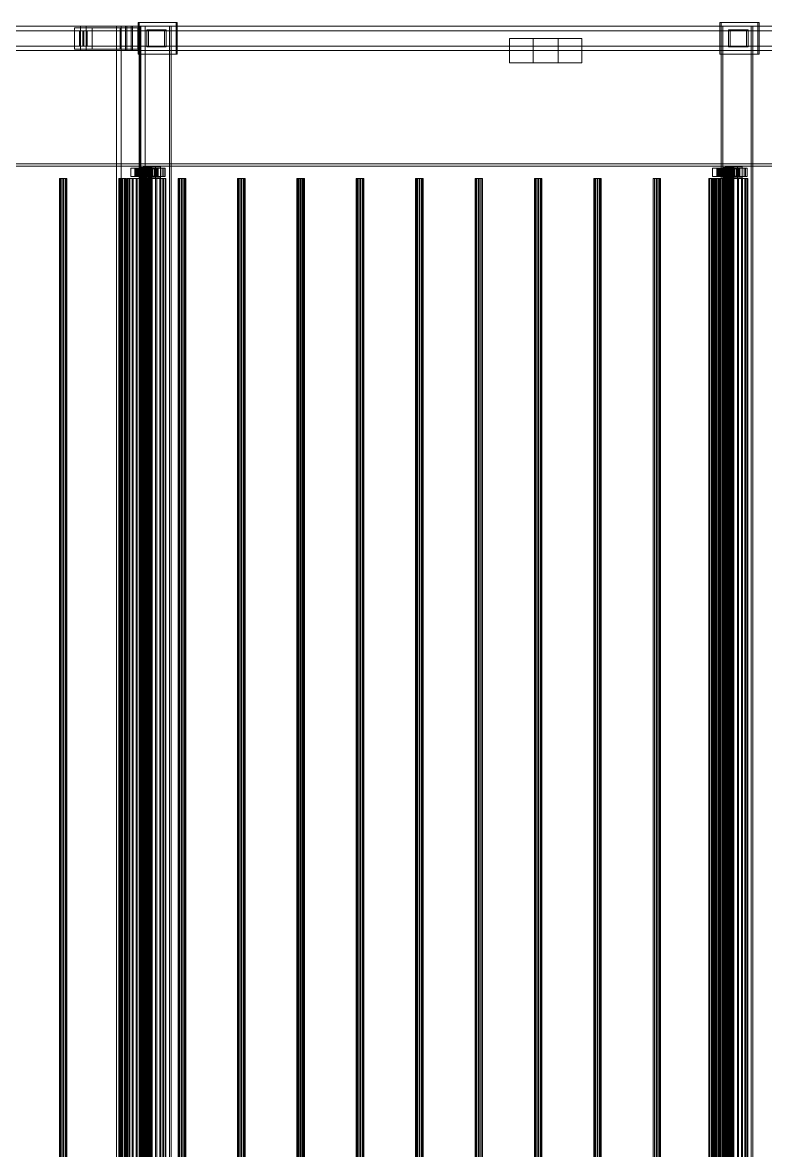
# Model space of a CAD drawing. Header units: millimetres. Extents: x -1970 to 59977, y -65068 to 6837.
# Drawn here: x 28518 to 29737, y -18346 to -16494 of the extents above; entities that cross this region are included whole.
import ezdxf

# ---------------------------------------------------------------- set-up
doc = ezdxf.new("R2010")
doc.units = ezdxf.units.MM
doc.layers.add('superior_C03', color=7, linetype='Continuous', lineweight=0)

msp = doc.modelspace()

# ---------------------------------------------------------------- linework, layer by layer
at = {"layer": 'superior_C03'}
for p, q in [((28770.122, -16494), (28707.756, -16494)), ((28707.756, -16494), (28707.756, -16546)), ((28709.553, -16494), (28707.756, -16494)), ((28709.553, -16546), (28709.553, -16494)), ((28709.553, -16494), (28771.918, -16494)), ((28770.122, -16546), (28770.122, -16494)), ((28770.122, -16494), (28771.918, -16494)), ((28771.918, -16494), (28771.918, -16546)), ((29725.089, -16494), (29662.724, -16494)), ((29662.724, -16494), (29662.724, -16546)), ((29664.52, -16494), (29662.724, -16494)), ((29664.52, -16546), (29664.52, -16494)), ((29664.52, -16494), (29726.886, -16494)), ((29725.089, -16546), (29725.089, -16494)), ((29725.089, -16494), (29726.886, -16494)), ((29726.886, -16494), (29726.886, -16546)), ((28613.383, -16500), (27444.035, -16500)), ((27453.018, -16500), (28622.366, -16500)), ((28611.704, -16507.5), (27496.255, -16507.5)), ((28689.188, -16500), (27498.73, -16500)), ((27506.119, -16500), (28696.577, -16500)), ((27508.594, -16507.5), (28624.044, -16507.5)), ((38691.362, -16500), (27582.557, -16500)), ((27583.456, -16500), (38692.26, -16500)), ((28632.491, -16502.5), (28603.257, -16502.5)), ((28603.257, -16502.5), (28603.257, -16537.5)), ((28678.266, -16502.5), (28603.257, -16502.5)), ((28611.704, -16507.5), (28611.704, -16532.5)), ((28624.044, -16507.5), (28611.704, -16507.5)), ((28613.383, -16500), (28613.383, -16540)), ((28622.366, -16500), (28613.383, -16500)), ((29782.73, -16500), (28613.383, -16500)), ((28618.548, -16507.5), (28617.2, -16507.5)), ((28617.2, -16507.5), (28617.2, -16532.5)), ((28617.2, -16507.5), (29861.556, -16507.5)), ((28618.548, -16532.5), (28618.548, -16507.5)), ((29862.904, -16507.5), (28618.548, -16507.5)), ((28622.366, -16540), (28622.366, -16500)), ((28622.366, -16500), (29791.713, -16500)), ((28624.044, -16532.5), (28624.044, -16507.5)), ((28632.491, -16537.5), (28632.491, -16502.5)), ((28632.491, -16502.5), (28707.499, -16502.5)), ((28711.249, -16500), (28672.271, -16500)), ((28672.271, -16500), (28672.271, -19500)), ((28680.131, -16500), (28672.271, -16500)), ((28678.266, -16537.5), (28678.266, -16502.5)), ((28678.266, -16502.5), (28707.499, -16502.5)), ((28680.131, -19500), (28680.131, -16500)), ((28680.131, -16500), (28719.109, -16500)), ((28687.268, -16500), (28698.497, -16500)), ((28687.268, -16540), (28687.268, -16500)), ((29856.616, -16500), (28687.268, -16500)), ((28689.188, -16500), (28689.188, -16540)), ((28696.577, -16500), (28689.188, -16500)), ((28696.577, -16540), (28696.577, -16500)), ((28698.497, -16500), (28698.497, -16540)), ((28698.497, -16500), (29867.845, -16500)), ((28707.499, -16502.5), (28707.499, -16537.5)), ((28759.199, -16500), (28709.696, -16500)), ((28709.696, -16500), (28709.696, -19500)), ((28712.391, -16500), (28709.696, -16500)), ((28711.249, -19500), (28711.249, -16500)), ((28711.249, -16500), (28719.109, -16500)), ((28712.391, -19500), (28712.391, -16500)), ((28712.391, -16500), (28761.894, -16500)), ((28719.109, -16500), (28719.109, -19500)), ((28751.31, -16506), (28722.076, -16506)), ((28722.076, -16506), (28722.076, -16534)), ((28724.771, -16506), (28722.076, -16506)), ((28724.771, -16534), (28724.771, -16506)), ((28724.771, -16506), (28754.005, -16506)), ((28751.31, -16534), (28751.31, -16506)), ((28751.31, -16506), (28754.005, -16506)), ((28754.005, -16506), (28754.005, -16534)), ((28759.199, -19500), (28759.199, -16500)), ((28759.199, -16500), (28761.894, -16500)), ((28761.894, -16500), (28761.894, -19500)), ((29714.166, -16500), (29664.664, -16500)), ((29664.664, -16500), (29664.664, -19500)), ((29667.359, -16500), (29664.664, -16500)), ((29667.359, -19500), (29667.359, -16500)), ((29667.359, -16500), (29716.861, -16500)), ((29706.277, -16506), (29677.044, -16506)), ((29677.044, -16506), (29677.044, -16534)), ((29679.739, -16506), (29677.044, -16506)), ((29679.739, -16534), (29679.739, -16506)), ((29679.739, -16506), (29708.972, -16506)), ((29706.277, -16534), (29706.277, -16506)), ((29706.277, -16506), (29708.972, -16506)), ((29708.972, -16506), (29708.972, -16534)), ((29714.166, -19500), (29714.166, -16500)), ((29714.166, -16500), (29716.861, -16500)), ((29716.861, -16500), (29716.861, -19500)), ((27496.255, -16532.5), (28611.704, -16532.5)), ((27508.594, -16532.5), (28624.044, -16532.5)), ((28611.704, -16532.5), (28624.044, -16532.5)), ((28617.2, -16532.5), (28618.548, -16532.5)), ((28617.2, -16532.5), (29861.556, -16532.5)), ((28618.548, -16532.5), (29862.904, -16532.5)), ((28722.076, -16534), (28751.31, -16534)), ((28722.076, -16534), (28724.771, -16534)), ((28754.005, -16534), (28724.771, -16534)), ((28754.005, -16534), (28751.31, -16534)), ((29356.068, -16520), (29317.09, -16520)), ((29317.09, -16520), (29317.09, -16560)), ((29397.039, -16520), (29317.09, -16520)), ((29356.068, -16560), (29356.068, -16520)), ((29356.068, -16520), (29436.017, -16520)), ((29397.039, -16560), (29397.039, -16520)), ((29397.039, -16520), (29436.017, -16520)), ((29436.017, -16520), (29436.017, -16560)), ((29677.044, -16534), (29706.277, -16534)), ((29677.044, -16534), (29679.739, -16534)), ((29708.972, -16534), (29679.739, -16534)), ((29708.972, -16534), (29706.277, -16534)), ((27444.035, -16540), (28613.383, -16540)), ((27453.018, -16540), (28622.366, -16540)), ((27498.73, -16540), (28689.188, -16540)), ((27506.119, -16540), (28696.577, -16540)), ((28603.257, -16537.5), (28632.491, -16537.5)), ((28678.266, -16537.5), (28603.257, -16537.5)), ((28613.383, -16540), (28622.366, -16540)), ((28613.383, -16540), (29782.73, -16540)), ((28622.366, -16540), (29791.713, -16540)), ((28707.499, -16537.5), (28632.491, -16537.5)), ((28707.499, -16537.5), (28678.266, -16537.5)), ((28698.497, -16540), (28687.268, -16540)), ((28687.268, -16540), (29856.616, -16540)), ((28689.188, -16540), (28696.577, -16540)), ((28698.497, -16540), (29867.845, -16540)), ((28707.756, -16546), (28770.122, -16546)), ((28707.756, -16546), (28709.553, -16546)), ((28771.918, -16546), (28709.553, -16546)), ((28771.918, -16546), (28770.122, -16546)), ((29662.724, -16546), (29725.089, -16546)), ((29662.724, -16546), (29664.52, -16546)), ((29726.886, -16546), (29664.52, -16546)), ((29726.886, -16546), (29725.089, -16546)), ((29317.09, -16560), (29356.068, -16560)), ((29317.09, -16560), (29397.039, -16560)), ((29436.017, -16560), (29356.068, -16560)), ((29436.017, -16560), (29397.039, -16560)), ((27582.557, -16726), (38691.362, -16726)), ((38691.362, -16730), (27582.557, -16730)), ((38692.26, -16730), (27583.456, -16730)), ((38720.557, -16726), (27611.752, -16726)), ((27611.752, -16730), (38720.557, -16730)), ((28705.538, -16733), (28695.793, -16733)), ((28695.793, -16733), (28695.793, -16747)), ((28706.573, -16733), (28695.793, -16733)), ((28703.254, -16734), (28702.434, -16734)), ((28702.434, -16734), (28712.428, -16734)), ((28702.434, -16746), (28702.434, -16734)), ((28702.434, -16734), (28702.907, -16734)), ((28702.907, -16734), (28712.652, -16734)), ((28702.907, -16746), (28702.907, -16734)), ((28702.907, -16734), (28704.643, -16734)), ((28749.974, -16733), (28703.2, -16733)), ((28703.2, -16733), (28703.2, -16747)), ((28705.446, -16733), (28703.2, -16733)), ((28705.313, -16734), (28703.254, -16734)), ((28703.254, -16734), (28712.816, -16734)), ((28703.254, -16746), (28703.254, -16734)), ((28704.643, -16734), (28713.474, -16734)), ((28704.643, -16746), (28704.643, -16734)), ((28704.643, -16734), (28707.521, -16734)), ((28708.469, -16734), (28705.313, -16734)), ((28705.313, -16734), (28713.791, -16734)), ((28705.313, -16746), (28705.313, -16734)), ((28705.446, -16747), (28705.446, -16733)), ((28705.446, -16733), (28752.22, -16733)), ((28705.538, -16747), (28705.538, -16733)), ((28705.538, -16733), (28716.317, -16733)), ((28706.573, -16747), (28706.573, -16733)), ((28706.573, -16733), (28716.317, -16733)), ((28707.521, -16734), (28714.838, -16734)), ((28707.521, -16746), (28707.521, -16734)), ((28707.521, -16734), (28711.347, -16734)), ((28712.509, -16734), (28708.469, -16734)), ((28708.469, -16734), (28715.287, -16734)), ((28708.469, -16746), (28708.469, -16734)), ((28711.347, -16734), (28716.65, -16734)), ((28711.347, -16746), (28711.347, -16734)), ((28711.347, -16734), (28715.86, -16734)), ((28712.816, -16732), (28712.428, -16732)), ((28712.428, -16732), (28712.652, -16732)), ((28712.428, -19268), (28712.428, -16732)), ((28712.428, -16734), (28712.816, -16734)), ((28712.428, -16734), (28712.428, -16746)), ((28712.652, -16734), (28712.428, -16734)), ((28717.155, -16734), (28712.509, -16734)), ((28712.509, -16734), (28717.2, -16734)), ((28712.509, -16746), (28712.509, -16734)), ((28712.652, -16732), (28713.474, -16732)), ((28712.652, -19268), (28712.652, -16732)), ((28712.652, -16734), (28712.652, -16746)), ((28713.474, -16734), (28712.652, -16734)), ((28713.791, -16732), (28712.816, -16732)), ((28712.816, -19268), (28712.816, -16732)), ((28712.816, -16734), (28713.791, -16734)), ((28712.816, -16734), (28712.816, -16746)), ((28713.474, -16732), (28714.838, -16732)), ((28713.474, -19268), (28713.474, -16732)), ((28713.474, -16734), (28713.474, -16746)), ((28714.838, -16734), (28713.474, -16734)), ((28715.287, -16732), (28713.791, -16732)), ((28713.791, -19268), (28713.791, -16732)), ((28713.791, -16734), (28715.287, -16734)), ((28713.791, -16734), (28713.791, -16746)), ((28714.838, -16732), (28716.65, -16732)), ((28714.838, -19268), (28714.838, -16732)), ((28714.838, -16734), (28714.838, -16746)), ((28716.65, -16734), (28714.838, -16734)), ((28717.2, -16732), (28715.287, -16732)), ((28715.287, -19268), (28715.287, -16732)), ((28715.287, -16734), (28717.2, -16734)), ((28715.287, -16734), (28715.287, -16746)), ((28715.86, -16734), (28718.787, -16734)), ((28715.86, -16746), (28715.86, -16734)), ((28715.86, -16734), (28720.752, -16734)), ((28716.317, -16733), (28716.317, -16747)), ((28716.65, -16732), (28718.787, -16732)), ((28716.65, -19268), (28716.65, -16732)), ((28716.65, -16734), (28716.65, -16746)), ((28718.787, -16734), (28716.65, -16734)), ((28736.332, -16731), (28716.843, -16731)), ((28716.843, -16731), (28716.843, -16749)), ((28724.928, -16731), (28716.843, -16731)), ((28722.092, -16734), (28717.155, -16734)), ((28717.155, -16734), (28719.401, -16734)), ((28717.155, -16746), (28717.155, -16734)), ((28719.401, -16732), (28717.2, -16732)), ((28717.2, -19268), (28717.2, -16732)), ((28717.2, -16734), (28719.401, -16734)), ((28717.2, -16734), (28717.2, -16746)), ((28718.787, -16732), (28721.105, -16732)), ((28718.787, -19268), (28718.787, -16732)), ((28718.787, -16734), (28718.787, -16746)), ((28721.105, -16734), (28718.787, -16734)), ((28721.74, -16732), (28719.401, -16732)), ((28719.401, -19268), (28719.401, -16732)), ((28719.401, -16734), (28721.74, -16734)), ((28719.401, -16734), (28719.401, -16746)), ((28720.752, -16734), (28721.105, -16734)), ((28720.752, -16746), (28720.752, -16734)), ((28720.752, -16734), (28725.689, -16734)), ((28721.105, -16732), (28723.443, -16732)), ((28721.105, -19268), (28721.105, -16732)), ((28721.105, -16734), (28721.105, -16746)), ((28723.443, -16734), (28721.105, -16734)), ((28724.057, -16732), (28721.74, -16732)), ((28721.74, -19268), (28721.74, -16732)), ((28722.092, -16734), (28721.74, -16734)), ((28721.74, -16734), (28724.057, -16734)), ((28721.74, -16734), (28721.74, -16746)), ((28726.984, -16734), (28722.092, -16734)), ((28722.092, -16746), (28722.092, -16734)), ((28723.443, -16732), (28725.644, -16732)), ((28723.443, -19268), (28723.443, -16732)), ((28725.689, -16734), (28723.443, -16734)), ((28723.443, -16734), (28723.443, -16746)), ((28725.644, -16734), (28723.443, -16734)), ((28726.194, -16732), (28724.057, -16732)), ((28724.057, -19268), (28724.057, -16732)), ((28726.984, -16734), (28724.057, -16734)), ((28724.057, -16734), (28726.194, -16734)), ((28724.057, -16734), (28724.057, -16746)), ((28724.928, -16749), (28724.928, -16731)), ((28724.928, -16731), (28744.417, -16731)), ((28725.644, -16732), (28727.558, -16732)), ((28725.644, -19268), (28725.644, -16732)), ((28730.336, -16734), (28725.644, -16734)), ((28725.644, -16734), (28725.644, -16746)), ((28727.558, -16734), (28725.644, -16734)), ((28725.689, -16746), (28725.689, -16734)), ((28725.689, -16734), (28730.336, -16734)), ((28728.007, -16732), (28726.194, -16732)), ((28726.194, -19268), (28726.194, -16732)), ((28731.497, -16734), (28726.194, -16734)), ((28726.194, -16734), (28728.007, -16734)), ((28726.194, -16734), (28726.194, -16746)), ((28736.72, -16733), (28726.976, -16733)), ((28726.976, -16733), (28726.976, -16747)), ((28737.755, -16733), (28726.976, -16733)), ((28731.497, -16734), (28726.984, -16734)), ((28726.984, -16746), (28726.984, -16734)), ((28727.558, -16732), (28729.053, -16732)), ((28727.558, -19268), (28727.558, -16732)), ((28734.375, -16734), (28727.558, -16734)), ((28727.558, -16734), (28727.558, -16746)), ((28729.053, -16734), (28727.558, -16734)), ((28729.37, -16732), (28728.007, -16732)), ((28728.007, -19268), (28728.007, -16732)), ((28735.323, -16734), (28728.007, -16734)), ((28728.007, -16734), (28729.37, -16734)), ((28728.007, -16734), (28728.007, -16746)), ((28729.053, -16732), (28730.028, -16732)), ((28729.053, -19268), (28729.053, -16732)), ((28737.531, -16734), (28729.053, -16734)), ((28729.053, -16734), (28729.053, -16746)), ((28730.028, -16734), (28729.053, -16734)), ((28730.192, -16732), (28729.37, -16732)), ((28729.37, -19268), (28729.37, -16732)), ((28738.202, -16734), (28729.37, -16734)), ((28729.37, -16734), (28730.192, -16734)), ((28729.37, -16734), (28729.37, -16746)), ((28730.028, -16732), (28730.416, -16732)), ((28730.028, -19268), (28730.028, -16732)), ((28739.59, -16734), (28730.028, -16734)), ((28730.028, -16734), (28730.028, -16746)), ((28730.416, -16734), (28730.028, -16734)), ((28730.416, -16732), (28730.192, -16732)), ((28730.192, -16732), (28730.192, -19268)), ((28730.192, -16734), (28739.937, -16734)), ((28730.192, -16746), (28730.192, -16734)), ((28730.192, -16734), (28730.416, -16734)), ((28730.336, -16746), (28730.336, -16734)), ((28730.336, -16734), (28734.375, -16734)), ((28730.416, -19268), (28730.416, -16732)), ((28740.41, -16734), (28730.416, -16734)), ((28730.416, -16734), (28730.416, -16746)), ((28735.323, -16734), (28731.497, -16734)), ((28731.497, -16746), (28731.497, -16734)), ((28734.375, -16746), (28734.375, -16734)), ((28734.375, -16734), (28737.531, -16734)), ((28738.202, -16734), (28735.323, -16734)), ((28735.323, -16746), (28735.323, -16734)), ((28736.332, -16749), (28736.332, -16731)), ((28736.332, -16731), (28744.417, -16731)), ((28736.72, -16747), (28736.72, -16733)), ((28736.72, -16733), (28747.5, -16733)), ((28737.531, -16746), (28737.531, -16734)), ((28737.531, -16734), (28739.59, -16734)), ((28737.755, -16747), (28737.755, -16733)), ((28737.755, -16733), (28747.5, -16733)), ((28739.937, -16734), (28738.202, -16734)), ((28738.202, -16746), (28738.202, -16734)), ((28739.59, -16746), (28739.59, -16734)), ((28739.59, -16734), (28740.41, -16734)), ((28739.937, -16734), (28739.937, -16746)), ((28740.41, -16734), (28739.937, -16734)), ((28740.41, -16746), (28740.41, -16734)), ((28744.417, -16731), (28744.417, -16749)), ((28747.5, -16733), (28747.5, -16747)), ((28749.974, -16747), (28749.974, -16733)), ((28749.974, -16733), (28752.22, -16733)), ((28752.22, -16733), (28752.22, -16747)), ((29660.505, -16733), (29650.761, -16733)), ((29650.761, -16733), (29650.761, -16747)), ((29661.54, -16733), (29650.761, -16733)), ((29658.222, -16734), (29657.401, -16734)), ((29657.401, -16734), (29667.395, -16734)), ((29657.401, -16746), (29657.401, -16734)), ((29657.401, -16734), (29657.875, -16734)), ((29657.875, -16734), (29667.619, -16734)), ((29657.875, -16746), (29657.875, -16734)), ((29657.875, -16734), (29659.61, -16734)), ((29704.942, -16733), (29658.168, -16733)), ((29658.168, -16733), (29658.168, -16747)), ((29660.414, -16733), (29658.168, -16733)), ((29660.28, -16734), (29658.222, -16734)), ((29658.222, -16734), (29667.784, -16734)), ((29658.222, -16746), (29658.222, -16734)), ((29659.61, -16734), (29668.441, -16734)), ((29659.61, -16746), (29659.61, -16734)), ((29659.61, -16734), (29662.489, -16734)), ((29663.437, -16734), (29660.28, -16734)), ((29660.28, -16734), (29668.759, -16734)), ((29660.28, -16746), (29660.28, -16734)), ((29660.414, -16747), (29660.414, -16733)), ((29660.414, -16733), (29707.187, -16733)), ((29660.505, -16747), (29660.505, -16733)), ((29660.505, -16733), (29671.285, -16733)), ((29661.54, -16747), (29661.54, -16733)), ((29661.54, -16733), (29671.285, -16733)), ((29662.489, -16734), (29669.805, -16734)), ((29662.489, -16746), (29662.489, -16734)), ((29662.489, -16734), (29666.315, -16734)), ((29667.476, -16734), (29663.437, -16734)), ((29663.437, -16734), (29670.254, -16734)), ((29663.437, -16746), (29663.437, -16734)), ((29666.315, -16734), (29671.617, -16734)), ((29666.315, -16746), (29666.315, -16734)), ((29666.315, -16734), (29670.827, -16734)), ((29667.784, -16732), (29667.395, -16732)), ((29667.395, -16732), (29667.619, -16732)), ((29667.395, -19268), (29667.395, -16732)), ((29667.395, -16734), (29667.784, -16734)), ((29667.395, -16734), (29667.395, -16746)), ((29667.619, -16734), (29667.395, -16734)), ((29672.123, -16734), (29667.476, -16734)), ((29667.476, -16734), (29672.167, -16734)), ((29667.476, -16746), (29667.476, -16734)), ((29667.619, -16732), (29668.441, -16732)), ((29667.619, -19268), (29667.619, -16732)), ((29667.619, -16734), (29667.619, -16746)), ((29668.441, -16734), (29667.619, -16734)), ((29668.759, -16732), (29667.784, -16732)), ((29667.784, -19268), (29667.784, -16732)), ((29667.784, -16734), (29668.759, -16734)), ((29667.784, -16734), (29667.784, -16746)), ((29668.441, -16732), (29669.805, -16732)), ((29668.441, -19268), (29668.441, -16732)), ((29668.441, -16734), (29668.441, -16746)), ((29669.805, -16734), (29668.441, -16734)), ((29670.254, -16732), (29668.759, -16732)), ((29668.759, -19268), (29668.759, -16732)), ((29668.759, -16734), (29670.254, -16734)), ((29668.759, -16734), (29668.759, -16746)), ((29669.805, -16732), (29671.617, -16732)), ((29669.805, -19268), (29669.805, -16732)), ((29669.805, -16734), (29669.805, -16746)), ((29671.617, -16734), (29669.805, -16734)), ((29672.167, -16732), (29670.254, -16732)), ((29670.254, -19268), (29670.254, -16732)), ((29670.254, -16734), (29672.167, -16734)), ((29670.254, -16734), (29670.254, -16746)), ((29670.827, -16734), (29673.755, -16734)), ((29670.827, -16746), (29670.827, -16734)), ((29670.827, -16734), (29675.719, -16734)), ((29671.285, -16733), (29671.285, -16747)), ((29671.617, -16732), (29673.755, -16732)), ((29671.617, -19268), (29671.617, -16732)), ((29671.617, -16734), (29671.617, -16746)), ((29673.755, -16734), (29671.617, -16734)), ((29691.299, -16731), (29671.81, -16731)), ((29671.81, -16731), (29671.81, -16749)), ((29679.895, -16731), (29671.81, -16731)), ((29677.06, -16734), (29672.123, -16734)), ((29672.123, -16734), (29674.368, -16734)), ((29672.123, -16746), (29672.123, -16734)), ((29674.368, -16732), (29672.167, -16732)), ((29672.167, -19268), (29672.167, -16732)), ((29672.167, -16734), (29674.368, -16734)), ((29672.167, -16734), (29672.167, -16746)), ((29673.755, -16732), (29676.072, -16732)), ((29673.755, -19268), (29673.755, -16732)), ((29673.755, -16734), (29673.755, -16746)), ((29676.072, -16734), (29673.755, -16734)), ((29676.707, -16732), (29674.368, -16732)), ((29674.368, -19268), (29674.368, -16732)), ((29674.368, -16734), (29676.707, -16734)), ((29674.368, -16734), (29674.368, -16746)), ((29675.719, -16734), (29676.072, -16734)), ((29675.719, -16746), (29675.719, -16734)), ((29675.719, -16734), (29680.656, -16734)), ((29676.072, -16732), (29678.411, -16732)), ((29676.072, -19268), (29676.072, -16732)), ((29676.072, -16734), (29676.072, -16746)), ((29678.411, -16734), (29676.072, -16734)), ((29679.024, -16732), (29676.707, -16732)), ((29676.707, -19268), (29676.707, -16732)), ((29677.06, -16734), (29676.707, -16734)), ((29676.707, -16734), (29679.024, -16734)), ((29676.707, -16734), (29676.707, -16746)), ((29681.952, -16734), (29677.06, -16734)), ((29677.06, -16746), (29677.06, -16734)), ((29678.411, -16732), (29680.612, -16732)), ((29678.411, -19268), (29678.411, -16732)), ((29680.656, -16734), (29678.411, -16734)), ((29678.411, -16734), (29678.411, -16746)), ((29680.612, -16734), (29678.411, -16734)), ((29681.162, -16732), (29679.024, -16732)), ((29679.024, -19268), (29679.024, -16732)), ((29681.952, -16734), (29679.024, -16734)), ((29679.024, -16734), (29681.162, -16734)), ((29679.024, -16734), (29679.024, -16746)), ((29679.895, -16749), (29679.895, -16731)), ((29679.895, -16731), (29699.384, -16731)), ((29680.612, -16732), (29682.525, -16732)), ((29680.612, -19268), (29680.612, -16732)), ((29685.303, -16734), (29680.612, -16734)), ((29680.612, -16734), (29680.612, -16746)), ((29682.525, -16734), (29680.612, -16734)), ((29680.656, -16746), (29680.656, -16734)), ((29680.656, -16734), (29685.303, -16734)), ((29682.974, -16732), (29681.162, -16732)), ((29681.162, -19268), (29681.162, -16732)), ((29686.464, -16734), (29681.162, -16734)), ((29681.162, -16734), (29682.974, -16734)), ((29681.162, -16734), (29681.162, -16746)), ((29691.688, -16733), (29681.943, -16733)), ((29681.943, -16733), (29681.943, -16747)), ((29692.723, -16733), (29681.943, -16733)), ((29686.464, -16734), (29681.952, -16734)), ((29681.952, -16746), (29681.952, -16734)), ((29682.525, -16732), (29684.02, -16732)), ((29682.525, -19268), (29682.525, -16732)), ((29689.342, -16734), (29682.525, -16734)), ((29682.525, -16734), (29682.525, -16746)), ((29684.02, -16734), (29682.525, -16734)), ((29684.338, -16732), (29682.974, -16732)), ((29682.974, -19268), (29682.974, -16732)), ((29690.29, -16734), (29682.974, -16734)), ((29682.974, -16734), (29684.338, -16734)), ((29682.974, -16734), (29682.974, -16746)), ((29684.02, -16732), (29684.995, -16732)), ((29684.02, -19268), (29684.02, -16732)), ((29692.498, -16734), (29684.02, -16734)), ((29684.02, -16734), (29684.02, -16746)), ((29684.995, -16734), (29684.02, -16734)), ((29685.16, -16732), (29684.338, -16732)), ((29684.338, -19268), (29684.338, -16732)), ((29693.169, -16734), (29684.338, -16734)), ((29684.338, -16734), (29685.16, -16734)), ((29684.338, -16734), (29684.338, -16746)), ((29684.995, -16732), (29685.384, -16732)), ((29684.995, -19268), (29684.995, -16732)), ((29694.557, -16734), (29684.995, -16734)), ((29684.995, -16734), (29684.995, -16746)), ((29685.384, -16734), (29684.995, -16734)), ((29685.384, -16732), (29685.16, -16732)), ((29685.16, -16732), (29685.16, -19268)), ((29685.16, -16734), (29694.904, -16734)), ((29685.16, -16746), (29685.16, -16734)), ((29685.16, -16734), (29685.384, -16734)), ((29685.303, -16746), (29685.303, -16734)), ((29685.303, -16734), (29689.342, -16734)), ((29685.384, -19268), (29685.384, -16732)), ((29695.378, -16734), (29685.384, -16734)), ((29685.384, -16734), (29685.384, -16746)), ((29690.29, -16734), (29686.464, -16734)), ((29686.464, -16746), (29686.464, -16734)), ((29689.342, -16746), (29689.342, -16734)), ((29689.342, -16734), (29692.498, -16734)), ((29693.169, -16734), (29690.29, -16734)), ((29690.29, -16746), (29690.29, -16734)), ((29691.299, -16749), (29691.299, -16731)), ((29691.299, -16731), (29699.384, -16731)), ((29691.688, -16747), (29691.688, -16733)), ((29691.688, -16733), (29702.467, -16733)), ((29692.498, -16746), (29692.498, -16734)), ((29692.498, -16734), (29694.557, -16734)), ((29692.723, -16747), (29692.723, -16733)), ((29692.723, -16733), (29702.467, -16733)), ((29694.904, -16734), (29693.169, -16734)), ((29693.169, -16746), (29693.169, -16734)), ((29694.557, -16746), (29694.557, -16734)), ((29694.557, -16734), (29695.378, -16734)), ((29694.904, -16734), (29694.904, -16746)), ((29695.378, -16734), (29694.904, -16734)), ((29695.378, -16746), (29695.378, -16734)), ((29699.384, -16731), (29699.384, -16749)), ((29702.467, -16733), (29702.467, -16747)), ((29704.942, -16747), (29704.942, -16733)), ((29704.942, -16733), (29707.187, -16733)), ((29707.187, -16733), (29707.187, -16747)), ((28580.615, -16750), (28578.595, -16750)), ((28578.595, -16750), (28578.939, -16750)), ((28578.595, -16750), (28578.595, -19250)), ((28578.939, -16750), (28581.514, -16750)), ((28578.939, -16750), (28578.939, -19250)), ((28584.227, -16750), (28580.615, -16750)), ((28580.615, -16750), (28580.615, -19250)), ((28581.514, -16750), (28585.339, -16750)), ((28581.514, -16750), (28581.514, -19250)), ((28588.051, -16750), (28584.227, -16750)), ((28584.227, -16750), (28584.227, -19250)), ((28585.339, -16750), (28588.951, -16750)), ((28585.339, -16750), (28585.339, -19250)), ((28590.627, -16750), (28588.051, -16750)), ((28588.051, -16750), (28588.051, -19250)), ((28588.951, -16750), (28590.971, -16750)), ((28588.951, -16750), (28588.951, -19250)), ((28590.971, -16750), (28590.627, -16750)), ((28590.627, -16750), (28590.627, -19250)), ((28590.971, -19250), (28590.971, -16750)), ((28678.061, -16750), (28676.041, -16750)), ((28676.041, -16750), (28676.384, -16750)), ((28676.041, -16750), (28676.041, -19250)), ((28676.384, -16750), (28678.96, -16750)), ((28676.384, -16750), (28676.384, -19250)), ((28681.673, -16750), (28678.061, -16750)), ((28678.061, -16750), (28678.061, -19250)), ((28678.96, -16750), (28682.784, -16750)), ((28678.96, -16750), (28678.96, -19250)), ((28685.497, -16750), (28681.673, -16750)), ((28681.673, -16750), (28681.673, -19250)), ((28682.784, -16750), (28686.396, -16750)), ((28682.784, -16750), (28682.784, -19250)), ((28688.073, -16750), (28685.497, -16750)), ((28685.497, -16750), (28685.497, -19250)), ((28686.396, -16750), (28688.416, -16750)), ((28686.396, -16750), (28686.396, -19250)), ((28688.416, -16750), (28688.073, -16750)), ((28688.073, -16750), (28688.073, -19250)), ((28688.416, -19250), (28688.416, -16750)), ((28690.824, -16750), (28689.442, -16750)), ((28689.442, -16750), (28690.239, -16750)), ((28689.442, -19250), (28689.442, -16750)), ((28690.239, -16750), (28693.162, -16750)), ((28690.239, -19250), (28690.239, -16750)), ((28694.291, -16750), (28690.824, -16750)), ((28690.824, -19250), (28690.824, -16750)), ((28693.162, -16750), (28698.01, -16750)), ((28693.162, -19250), (28693.162, -16750)), ((28699.607, -16750), (28694.291, -16750)), ((28694.291, -19250), (28694.291, -16750)), ((28695.793, -16747), (28705.538, -16747)), ((28695.793, -16747), (28706.573, -16747)), ((28698.01, -16750), (28704.454, -16750)), ((28698.01, -19250), (28698.01, -16750)), ((28706.41, -16750), (28699.607, -16750)), ((28699.607, -19250), (28699.607, -16750)), ((28712.428, -16746), (28702.434, -16746)), ((28702.434, -16746), (28703.254, -16746)), ((28702.907, -16746), (28702.434, -16746)), ((28712.652, -16746), (28702.907, -16746)), ((28704.643, -16746), (28702.907, -16746)), ((28703.2, -16747), (28749.974, -16747)), ((28703.2, -16747), (28705.446, -16747)), ((28712.816, -16746), (28703.254, -16746)), ((28703.254, -16746), (28705.313, -16746)), ((28704.454, -16750), (28712.054, -16750)), ((28704.454, -19250), (28704.454, -16750)), ((28713.474, -16746), (28704.643, -16746)), ((28707.521, -16746), (28704.643, -16746)), ((28713.791, -16746), (28705.313, -16746)), ((28705.313, -16746), (28708.469, -16746)), ((28752.22, -16747), (28705.446, -16747)), ((28716.317, -16747), (28705.538, -16747)), ((28714.236, -16750), (28706.41, -16750)), ((28706.41, -19250), (28706.41, -16750)), ((28716.317, -16747), (28706.573, -16747)), ((28714.838, -16746), (28707.521, -16746)), ((28711.347, -16746), (28707.521, -16746)), ((28715.287, -16746), (28708.469, -16746)), ((28708.469, -16746), (28712.509, -16746)), ((28716.65, -16746), (28711.347, -16746)), ((28715.86, -16746), (28711.347, -16746)), ((28712.054, -16750), (28720.293, -16750)), ((28712.054, -19250), (28712.054, -16750)), ((28712.816, -16746), (28712.428, -16746)), ((28712.428, -16746), (28712.652, -16746)), ((28717.2, -16746), (28712.509, -16746)), ((28712.509, -16746), (28717.155, -16746)), ((28712.652, -16746), (28713.474, -16746)), ((28713.791, -16746), (28712.816, -16746)), ((28713.474, -16746), (28714.838, -16746)), ((28715.287, -16746), (28713.791, -16746)), ((28722.551, -16750), (28714.236, -16750)), ((28714.236, -19250), (28714.236, -16750)), ((28714.838, -16746), (28716.65, -16746)), ((28717.2, -16746), (28715.287, -16746)), ((28718.787, -16746), (28715.86, -16746)), ((28720.752, -16746), (28715.86, -16746)), ((28716.65, -16746), (28718.787, -16746)), ((28716.843, -16749), (28736.332, -16749)), ((28724.928, -16749), (28716.843, -16749)), ((28719.401, -16746), (28717.155, -16746)), ((28717.155, -16746), (28722.092, -16746)), ((28719.401, -16746), (28717.2, -16746)), ((28718.787, -16746), (28721.105, -16746)), ((28721.74, -16746), (28719.401, -16746)), ((28720.293, -16750), (28728.609, -16750)), ((28720.293, -19250), (28720.293, -16750)), ((28721.105, -16746), (28720.752, -16746)), ((28725.689, -16746), (28720.752, -16746)), ((28721.105, -16746), (28723.443, -16746)), ((28724.057, -16746), (28721.74, -16746)), ((28721.74, -16746), (28722.092, -16746)), ((28722.092, -16746), (28726.984, -16746)), ((28730.79, -16750), (28722.551, -16750)), ((28722.551, -19250), (28722.551, -16750)), ((28723.443, -16746), (28725.689, -16746)), ((28723.443, -16746), (28725.644, -16746)), ((28726.194, -16746), (28724.057, -16746)), ((28724.057, -16746), (28726.984, -16746)), ((28744.417, -16749), (28724.928, -16749)), ((28725.644, -16746), (28730.336, -16746)), ((28725.644, -16746), (28727.558, -16746)), ((28730.336, -16746), (28725.689, -16746)), ((28728.007, -16746), (28726.194, -16746)), ((28726.194, -16746), (28731.497, -16746)), ((28726.976, -16747), (28736.72, -16747)), ((28726.976, -16747), (28737.755, -16747)), ((28726.984, -16746), (28731.497, -16746)), ((28727.558, -16746), (28734.375, -16746)), ((28727.558, -16746), (28729.053, -16746)), ((28729.37, -16746), (28728.007, -16746)), ((28728.007, -16746), (28735.323, -16746)), ((28728.609, -16750), (28736.434, -16750)), ((28728.609, -19250), (28728.609, -16750)), ((28729.053, -16746), (28737.531, -16746)), ((28729.053, -16746), (28730.028, -16746)), ((28730.192, -16746), (28729.37, -16746)), ((28729.37, -16746), (28738.202, -16746)), ((28730.028, -16746), (28739.59, -16746)), ((28730.028, -16746), (28730.416, -16746)), ((28739.937, -16746), (28730.192, -16746)), ((28730.416, -16746), (28730.192, -16746)), ((28734.375, -16746), (28730.336, -16746)), ((28730.416, -16746), (28740.41, -16746)), ((28738.39, -16750), (28730.79, -16750)), ((28730.79, -19250), (28730.79, -16750)), ((28731.497, -16746), (28735.323, -16746)), ((28737.531, -16746), (28734.375, -16746)), ((28735.323, -16746), (28738.202, -16746)), ((28744.417, -16749), (28736.332, -16749)), ((28736.434, -16750), (28743.237, -16750)), ((28736.434, -19250), (28736.434, -16750)), ((28747.5, -16747), (28736.72, -16747)), ((28739.59, -16746), (28737.531, -16746)), ((28747.5, -16747), (28737.755, -16747)), ((28738.202, -16746), (28739.937, -16746)), ((28744.834, -16750), (28738.39, -16750)), ((28738.39, -19250), (28738.39, -16750)), ((28740.41, -16746), (28739.59, -16746)), ((28739.937, -16746), (28740.41, -16746)), ((28743.237, -16750), (28748.553, -16750)), ((28743.237, -19250), (28743.237, -16750)), ((28749.682, -16750), (28744.834, -16750)), ((28744.834, -19250), (28744.834, -16750)), ((28748.553, -16750), (28752.02, -16750)), ((28748.553, -19250), (28748.553, -16750)), ((28752.605, -16750), (28749.682, -16750)), ((28749.682, -19250), (28749.682, -16750)), ((28752.22, -16747), (28749.974, -16747)), ((28752.02, -16750), (28753.402, -16750)), ((28752.02, -19250), (28752.02, -16750)), ((28753.402, -16750), (28752.605, -16750)), ((28752.605, -16750), (28752.605, -19250)), ((28753.402, -19250), (28753.402, -16750)), ((28775.506, -16750), (28773.486, -16750)), ((28773.486, -16750), (28773.83, -16750)), ((28773.486, -16750), (28773.486, -19250)), ((28773.83, -16750), (28776.406, -16750)), ((28773.83, -16750), (28773.83, -19250)), ((28779.118, -16750), (28775.506, -16750)), ((28775.506, -16750), (28775.506, -19250)), ((28776.406, -16750), (28780.23, -16750)), ((28776.406, -16750), (28776.406, -19250)), ((28782.942, -16750), (28779.118, -16750)), ((28779.118, -16750), (28779.118, -19250)), ((28780.23, -16750), (28783.842, -16750)), ((28780.23, -16750), (28780.23, -19250)), ((28785.518, -16750), (28782.942, -16750)), ((28782.942, -16750), (28782.942, -19250)), ((28783.842, -16750), (28785.862, -16750)), ((28783.842, -16750), (28783.842, -19250)), ((28785.862, -16750), (28785.518, -16750)), ((28785.518, -16750), (28785.518, -19250)), ((28785.862, -19250), (28785.862, -16750)), ((28872.952, -16750), (28870.932, -16750)), ((28870.932, -16750), (28871.275, -16750)), ((28870.932, -16750), (28870.932, -19250)), ((28871.275, -16750), (28873.851, -16750)), ((28871.275, -16750), (28871.275, -19250)), ((28876.564, -16750), (28872.952, -16750)), ((28872.952, -16750), (28872.952, -19250)), ((28873.851, -16750), (28877.676, -16750)), ((28873.851, -16750), (28873.851, -19250)), ((28880.388, -16750), (28876.564, -16750)), ((28876.564, -16750), (28876.564, -19250)), ((28877.676, -16750), (28881.288, -16750)), ((28877.676, -16750), (28877.676, -19250)), ((28882.964, -16750), (28880.388, -16750)), ((28880.388, -16750), (28880.388, -19250)), ((28881.288, -16750), (28883.308, -16750)), ((28881.288, -16750), (28881.288, -19250)), ((28883.308, -16750), (28882.964, -16750)), ((28882.964, -16750), (28882.964, -19250)), ((28883.308, -19250), (28883.308, -16750)), ((28970.398, -16750), (28968.378, -16750)), ((28968.378, -16750), (28968.721, -16750)), ((28968.378, -16750), (28968.378, -19250)), ((28968.721, -16750), (28971.297, -16750)), ((28968.721, -16750), (28968.721, -19250)), ((28974.009, -16750), (28970.398, -16750)), ((28970.398, -16750), (28970.398, -19250)), ((28971.297, -16750), (28975.121, -16750)), ((28971.297, -16750), (28971.297, -19250)), ((28977.834, -16750), (28974.009, -16750)), ((28974.009, -16750), (28974.009, -19250)), ((28975.121, -16750), (28978.733, -16750)), ((28975.121, -16750), (28975.121, -19250)), ((28980.41, -16750), (28977.834, -16750)), ((28977.834, -16750), (28977.834, -19250)), ((28978.733, -16750), (28980.753, -16750)), ((28978.733, -16750), (28978.733, -19250)), ((28980.753, -16750), (28980.41, -16750)), ((28980.41, -16750), (28980.41, -19250)), ((28980.753, -19250), (28980.753, -16750)), ((29067.843, -16750), (29065.823, -16750)), ((29065.823, -16750), (29066.167, -16750)), ((29065.823, -16750), (29065.823, -19250)), ((29066.167, -16750), (29068.743, -16750)), ((29066.167, -16750), (29066.167, -19250)), ((29071.455, -16750), (29067.843, -16750)), ((29067.843, -16750), (29067.843, -19250)), ((29068.743, -16750), (29072.567, -16750)), ((29068.743, -16750), (29068.743, -19250)), ((29075.279, -16750), (29071.455, -16750)), ((29071.455, -16750), (29071.455, -19250)), ((29072.567, -16750), (29076.179, -16750)), ((29072.567, -16750), (29072.567, -19250)), ((29077.855, -16750), (29075.279, -16750)), ((29075.279, -16750), (29075.279, -19250)), ((29076.179, -16750), (29078.199, -16750)), ((29076.179, -16750), (29076.179, -19250)), ((29078.199, -16750), (29077.855, -16750)), ((29077.855, -16750), (29077.855, -19250)), ((29078.199, -19250), (29078.199, -16750)), ((29165.289, -16750), (29163.269, -16750)), ((29163.269, -16750), (29163.612, -16750)), ((29163.269, -16750), (29163.269, -19250)), ((29163.612, -16750), (29166.188, -16750)), ((29163.612, -16750), (29163.612, -19250)), ((29168.901, -16750), (29165.289, -16750)), ((29165.289, -16750), (29165.289, -19250)), ((29166.188, -16750), (29170.013, -16750)), ((29166.188, -16750), (29166.188, -19250)), ((29172.725, -16750), (29168.901, -16750)), ((29168.901, -16750), (29168.901, -19250)), ((29170.013, -16750), (29173.624, -16750)), ((29170.013, -16750), (29170.013, -19250)), ((29175.301, -16750), (29172.725, -16750)), ((29172.725, -16750), (29172.725, -19250)), ((29173.624, -16750), (29175.644, -16750)), ((29173.624, -16750), (29173.624, -19250)), ((29175.644, -16750), (29175.301, -16750)), ((29175.301, -16750), (29175.301, -19250)), ((29175.644, -19250), (29175.644, -16750)), ((29262.735, -16750), (29260.715, -16750)), ((29260.715, -16750), (29261.058, -16750)), ((29260.715, -16750), (29260.715, -19250)), ((29261.058, -16750), (29263.634, -16750)), ((29261.058, -16750), (29261.058, -19250)), ((29266.346, -16750), (29262.735, -16750)), ((29262.735, -16750), (29262.735, -19250)), ((29263.634, -16750), (29267.458, -16750)), ((29263.634, -16750), (29263.634, -19250)), ((29270.171, -16750), (29266.346, -16750)), ((29266.346, -16750), (29266.346, -19250)), ((29267.458, -16750), (29271.07, -16750)), ((29267.458, -16750), (29267.458, -19250)), ((29272.747, -16750), (29270.171, -16750)), ((29270.171, -16750), (29270.171, -19250)), ((29271.07, -16750), (29273.09, -16750)), ((29271.07, -16750), (29271.07, -19250)), ((29273.09, -16750), (29272.747, -16750)), ((29272.747, -16750), (29272.747, -19250)), ((29273.09, -19250), (29273.09, -16750)), ((29360.18, -16750), (29358.16, -16750)), ((29358.16, -16750), (29358.504, -16750)), ((29358.16, -16750), (29358.16, -19250)), ((29358.504, -16750), (29361.08, -16750)), ((29358.504, -16750), (29358.504, -19250)), ((29363.792, -16750), (29360.18, -16750)), ((29360.18, -16750), (29360.18, -19250)), ((29361.08, -16750), (29364.904, -16750)), ((29361.08, -16750), (29361.08, -19250)), ((29367.616, -16750), (29363.792, -16750)), ((29363.792, -16750), (29363.792, -19250)), ((29364.904, -16750), (29368.516, -16750)), ((29364.904, -16750), (29364.904, -19250)), ((29370.192, -16750), (29367.616, -16750)), ((29367.616, -16750), (29367.616, -19250)), ((29368.516, -16750), (29370.536, -16750)), ((29368.516, -16750), (29368.516, -19250)), ((29370.536, -16750), (29370.192, -16750)), ((29370.192, -16750), (29370.192, -19250)), ((29370.536, -19250), (29370.536, -16750)), ((29457.626, -16750), (29455.606, -16750)), ((29455.606, -16750), (29455.949, -16750)), ((29455.606, -16750), (29455.606, -19250)), ((29455.949, -16750), (29458.525, -16750)), ((29455.949, -16750), (29455.949, -19250)), ((29461.238, -16750), (29457.626, -16750)), ((29457.626, -16750), (29457.626, -19250)), ((29458.525, -16750), (29462.35, -16750)), ((29458.525, -16750), (29458.525, -19250)), ((29465.062, -16750), (29461.238, -16750)), ((29461.238, -16750), (29461.238, -19250)), ((29462.35, -16750), (29465.961, -16750)), ((29462.35, -16750), (29462.35, -19250)), ((29467.638, -16750), (29465.062, -16750)), ((29465.062, -16750), (29465.062, -19250)), ((29465.961, -16750), (29467.981, -16750)), ((29465.961, -16750), (29465.961, -19250)), ((29467.981, -16750), (29467.638, -16750)), ((29467.638, -16750), (29467.638, -19250)), ((29467.981, -19250), (29467.981, -16750)), ((29555.071, -16750), (29553.051, -16750)), ((29553.051, -16750), (29553.395, -16750)), ((29553.051, -16750), (29553.051, -19250)), ((29553.395, -16750), (29555.971, -16750)), ((29553.395, -16750), (29553.395, -19250)), ((29558.683, -16750), (29555.071, -16750)), ((29555.071, -16750), (29555.071, -19250)), ((29555.971, -16750), (29559.795, -16750)), ((29555.971, -16750), (29555.971, -19250)), ((29562.508, -16750), (29558.683, -16750)), ((29558.683, -16750), (29558.683, -19250)), ((29559.795, -16750), (29563.407, -16750)), ((29559.795, -16750), (29559.795, -19250)), ((29565.084, -16750), (29562.508, -16750)), ((29562.508, -16750), (29562.508, -19250)), ((29563.407, -16750), (29565.427, -16750)), ((29563.407, -16750), (29563.407, -19250)), ((29565.427, -16750), (29565.084, -16750)), ((29565.084, -16750), (29565.084, -19250)), ((29565.427, -19250), (29565.427, -16750)), ((29645.791, -16750), (29644.409, -16750)), ((29644.409, -16750), (29645.207, -16750)), ((29644.409, -19250), (29644.409, -16750)), ((29645.207, -16750), (29648.129, -16750)), ((29645.207, -19250), (29645.207, -16750)), ((29649.258, -16750), (29645.791, -16750)), ((29645.791, -19250), (29645.791, -16750)), ((29648.129, -16750), (29652.978, -16750)), ((29648.129, -19250), (29648.129, -16750)), ((29654.575, -16750), (29649.258, -16750)), ((29649.258, -19250), (29649.258, -16750)), ((29652.517, -16750), (29650.497, -16750)), ((29650.497, -16750), (29650.841, -16750)), ((29650.497, -16750), (29650.497, -19250)), ((29650.761, -16747), (29660.505, -16747)), ((29650.761, -16747), (29661.54, -16747)), ((29650.841, -16750), (29653.417, -16750)), ((29650.841, -16750), (29650.841, -19250)), ((29656.129, -16750), (29652.517, -16750)), ((29652.517, -16750), (29652.517, -19250)), ((29652.978, -16750), (29659.422, -16750)), ((29652.978, -19250), (29652.978, -16750)), ((29653.417, -16750), (29657.241, -16750)), ((29653.417, -16750), (29653.417, -19250)), ((29661.377, -16750), (29654.575, -16750)), ((29654.575, -19250), (29654.575, -16750)), ((29659.953, -16750), (29656.129, -16750)), ((29656.129, -16750), (29656.129, -19250)), ((29657.241, -16750), (29660.853, -16750)), ((29657.241, -16750), (29657.241, -19250)), ((29667.395, -16746), (29657.401, -16746)), ((29657.401, -16746), (29658.222, -16746)), ((29657.875, -16746), (29657.401, -16746)), ((29667.619, -16746), (29657.875, -16746)), ((29659.61, -16746), (29657.875, -16746)), ((29658.168, -16747), (29704.942, -16747)), ((29658.168, -16747), (29660.414, -16747)), ((29667.784, -16746), (29658.222, -16746)), ((29658.222, -16746), (29660.28, -16746)), ((29659.422, -16750), (29667.022, -16750)), ((29659.422, -19250), (29659.422, -16750)), ((29668.441, -16746), (29659.61, -16746)), ((29662.489, -16746), (29659.61, -16746)), ((29662.529, -16750), (29659.953, -16750)), ((29659.953, -16750), (29659.953, -19250)), ((29668.759, -16746), (29660.28, -16746)), ((29660.28, -16746), (29663.437, -16746)), ((29707.187, -16747), (29660.414, -16747)), ((29671.285, -16747), (29660.505, -16747)), ((29660.853, -16750), (29662.873, -16750)), ((29660.853, -16750), (29660.853, -19250)), ((29669.203, -16750), (29661.377, -16750)), ((29661.377, -19250), (29661.377, -16750)), ((29671.285, -16747), (29661.54, -16747)), ((29669.805, -16746), (29662.489, -16746)), ((29666.315, -16746), (29662.489, -16746)), ((29662.873, -16750), (29662.529, -16750)), ((29662.529, -16750), (29662.529, -19250)), ((29662.873, -19250), (29662.873, -16750)), ((29670.254, -16746), (29663.437, -16746)), ((29663.437, -16746), (29667.476, -16746)), ((29671.617, -16746), (29666.315, -16746)), ((29670.827, -16746), (29666.315, -16746)), ((29667.022, -16750), (29675.26, -16750)), ((29667.022, -19250), (29667.022, -16750)), ((29667.784, -16746), (29667.395, -16746)), ((29667.395, -16746), (29667.619, -16746)), ((29672.167, -16746), (29667.476, -16746)), ((29667.476, -16746), (29672.123, -16746)), ((29667.619, -16746), (29668.441, -16746)), ((29668.759, -16746), (29667.784, -16746)), ((29668.441, -16746), (29669.805, -16746)), ((29670.254, -16746), (29668.759, -16746)), ((29677.519, -16750), (29669.203, -16750)), ((29669.203, -19250), (29669.203, -16750)), ((29669.805, -16746), (29671.617, -16746)), ((29672.167, -16746), (29670.254, -16746)), ((29673.755, -16746), (29670.827, -16746)), ((29675.719, -16746), (29670.827, -16746)), ((29671.617, -16746), (29673.755, -16746)), ((29671.81, -16749), (29691.299, -16749)), ((29679.895, -16749), (29671.81, -16749)), ((29674.368, -16746), (29672.123, -16746)), ((29672.123, -16746), (29677.06, -16746)), ((29674.368, -16746), (29672.167, -16746)), ((29673.755, -16746), (29676.072, -16746)), ((29676.707, -16746), (29674.368, -16746)), ((29675.26, -16750), (29683.576, -16750)), ((29675.26, -19250), (29675.26, -16750)), ((29676.072, -16746), (29675.719, -16746)), ((29680.656, -16746), (29675.719, -16746)), ((29676.072, -16746), (29678.411, -16746)), ((29679.024, -16746), (29676.707, -16746)), ((29676.707, -16746), (29677.06, -16746)), ((29677.06, -16746), (29681.952, -16746)), ((29685.757, -16750), (29677.519, -16750)), ((29677.519, -19250), (29677.519, -16750)), ((29678.411, -16746), (29680.656, -16746)), ((29678.411, -16746), (29680.612, -16746)), ((29681.162, -16746), (29679.024, -16746)), ((29679.024, -16746), (29681.952, -16746)), ((29699.384, -16749), (29679.895, -16749)), ((29680.612, -16746), (29685.303, -16746)), ((29680.612, -16746), (29682.525, -16746)), ((29685.303, -16746), (29680.656, -16746)), ((29682.974, -16746), (29681.162, -16746)), ((29681.162, -16746), (29686.464, -16746)), ((29681.943, -16747), (29691.688, -16747)), ((29681.943, -16747), (29692.723, -16747)), ((29681.952, -16746), (29686.464, -16746)), ((29682.525, -16746), (29689.342, -16746)), ((29682.525, -16746), (29684.02, -16746)), ((29684.338, -16746), (29682.974, -16746)), ((29682.974, -16746), (29690.29, -16746)), ((29683.576, -16750), (29691.402, -16750)), ((29683.576, -19250), (29683.576, -16750)), ((29684.02, -16746), (29692.498, -16746)), ((29684.02, -16746), (29684.995, -16746)), ((29685.16, -16746), (29684.338, -16746)), ((29684.338, -16746), (29693.169, -16746)), ((29684.995, -16746), (29694.557, -16746)), ((29684.995, -16746), (29685.384, -16746)), ((29694.904, -16746), (29685.16, -16746)), ((29685.384, -16746), (29685.16, -16746)), ((29689.342, -16746), (29685.303, -16746)), ((29685.384, -16746), (29695.378, -16746)), ((29693.357, -16750), (29685.757, -16750)), ((29685.757, -19250), (29685.757, -16750)), ((29686.464, -16746), (29690.29, -16746)), ((29692.498, -16746), (29689.342, -16746)), ((29690.29, -16746), (29693.169, -16746)), ((29699.384, -16749), (29691.299, -16749)), ((29691.402, -16750), (29698.204, -16750)), ((29691.402, -19250), (29691.402, -16750)), ((29702.467, -16747), (29691.688, -16747)), ((29694.557, -16746), (29692.498, -16746)), ((29702.467, -16747), (29692.723, -16747)), ((29693.169, -16746), (29694.904, -16746)), ((29699.801, -16750), (29693.357, -16750)), ((29693.357, -19250), (29693.357, -16750)), ((29695.378, -16746), (29694.557, -16746)), ((29694.904, -16746), (29695.378, -16746)), ((29698.204, -16750), (29703.52, -16750)), ((29698.204, -19250), (29698.204, -16750)), ((29704.65, -16750), (29699.801, -16750)), ((29699.801, -19250), (29699.801, -16750)), ((29703.52, -16750), (29706.988, -16750)), ((29703.52, -19250), (29703.52, -16750)), ((29707.572, -16750), (29704.65, -16750)), ((29704.65, -19250), (29704.65, -16750)), ((29707.187, -16747), (29704.942, -16747)), ((29706.988, -16750), (29708.37, -16750)), ((29706.988, -19250), (29706.988, -16750)), ((29708.37, -16750), (29707.572, -16750)), ((29707.572, -16750), (29707.572, -19250)), ((29708.37, -19250), (29708.37, -16750))]:
    msp.add_line(p, q, dxfattribs=at)

doc.saveas('drawing.dxf')
